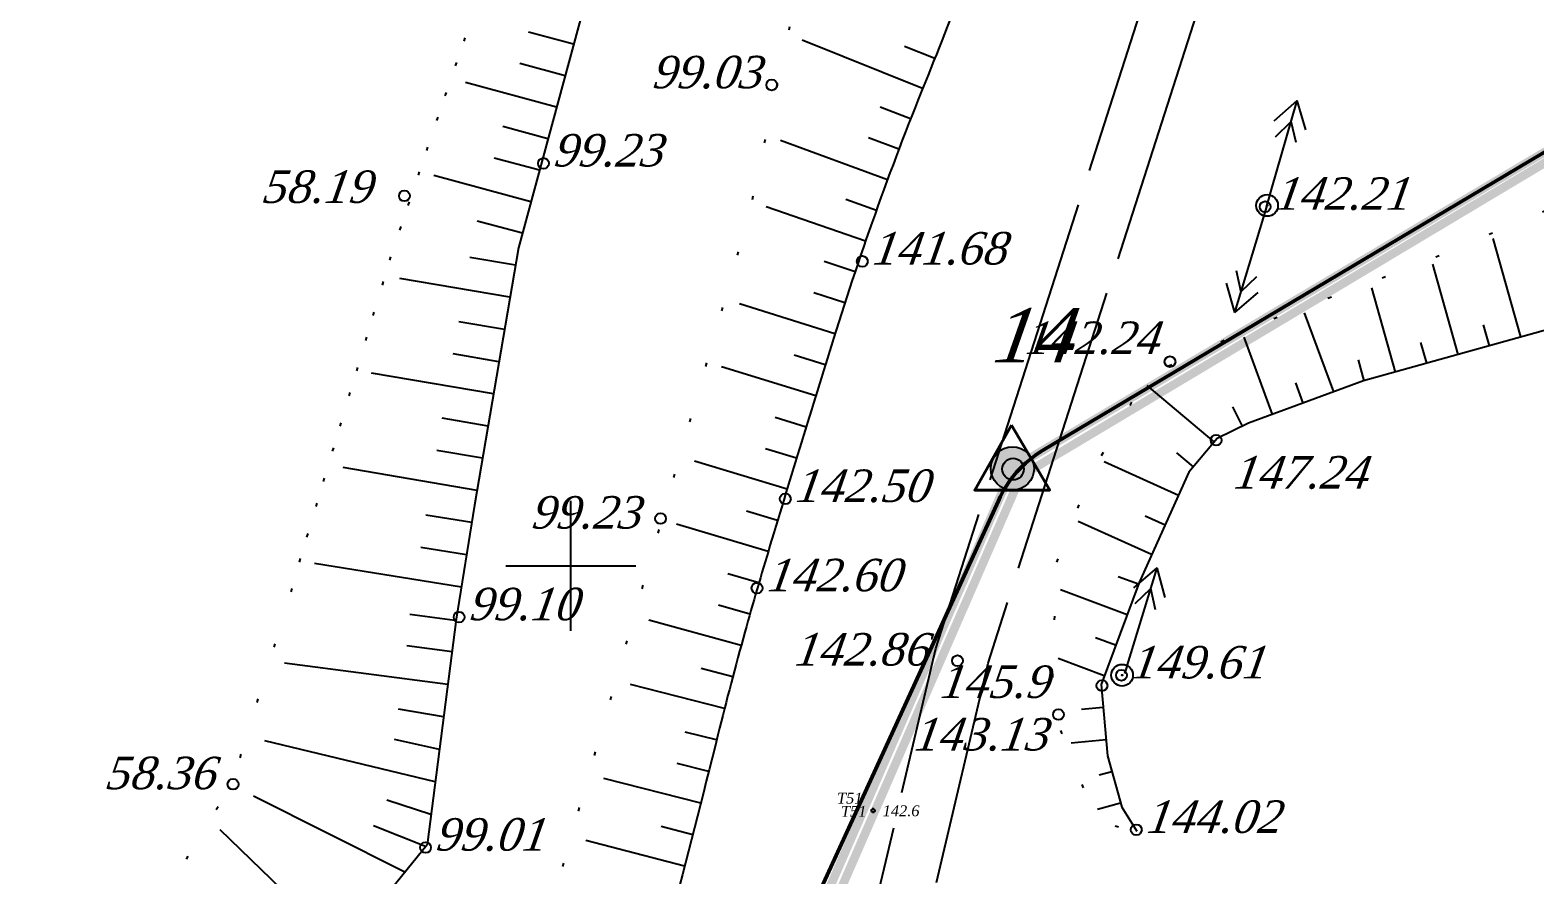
# Model space of a CAD drawing. Header units: millimetres. Extents: x 1400 to 4853, y -623 to 1865.
# Drawn here: x 3005.39 to 3047.05, y 1544.75 to 1568.13 of the extents above; entities that cross this region are included whole.
import ezdxf
from ezdxf.enums import TextEntityAlignment as Align
from ezdxf.lldxf.tags import DXFTag

# ---------------------------------------------------------------- set-up
doc = ezdxf.new("R2010")
doc.units = ezdxf.units.MM
doc.set_wipeout_variables(frame=1)
for name, pattern in [('ADOT1', [1.6, 0.1, -1.5]), ('AHIDDEN5', [9, 8, -1]), ('KONTUR', [1.5, 0, -1.5])]:
    doc.linetypes.add(name, pattern=pattern)
for name, color, linetype in [('01_Горизонт_58', 7, 'Continuous'), ('01_Горизонт_72', 7, 'Continuous'), ('01_Горизонт_86', 7, 'Continuous'), ('02_Горизонт_100', 7, 'Continuous'), ('02_Горизонт_112', 7, 'Continuous'), ('0_Лицензия', 6, 'Continuous'), ('NOMERA', 7, 'Continuous'), ('авт_дор', 7, 'Continuous'), ('ВЫСОТЫ', 7, 'Continuous'), ('кресты', 7, 'Continuous'), ('НАДЗЕМКА', 7, 'Continuous'), ('НОМЕРА', 7, 'Continuous'), ('ПИКЕТЫ', 7, 'Continuous'), ('РАСТИТ', 7, 'Continuous'), ('РЕЛЬЕФ', 7, 'Continuous'), ('ТОЧКИ', 7, 'Continuous')]:
    doc.layers.add(name, color=color, linetype=linetype)
doc.styles.add('russ', font='timesi.ttf')
doc.styles.add('universw', font='timesi.ttf', dxfattribs={"oblique": 10})
tags = doc.linetypes.add('New Line1', pattern=[1.5, 1, -0.5]).pattern_tags.tags
tags[6:7] = [DXFTag(74, 4), DXFTag(75, 0), DXFTag(340, '0'), DXFTag(46, 1.0), DXFTag(50, 0.0), DXFTag(44, 0.0), DXFTag(45, 0.0)]
tags[4:5] = [DXFTag(74, 4), DXFTag(75, 0), DXFTag(340, '0'), DXFTag(46, 1.0), DXFTag(50, 0.0), DXFTag(44, 0.0), DXFTag(45, 0.0)]

# ---------------------------------------------------------------- blocks, each defined once
blk = doc.blocks.new('A$C29341465')
at = {"color": 0, "linetype": 'ByBlock', "lineweight": -2}
for p, q in [((0.5, 1.25), (0, 1.25)), ((1.24, 2), (1.24, 2.5)), ((1.24, 0.5), (1.24, 0)), ((2, 1.25), (2.5, 1.25))]:
    blk.add_line(p, q, dxfattribs=at)
blk.add_circle((1.24, 1.25), 0.75, dxfattribs=at)
blk = doc.blocks.new('point_s')
at = {"color": 0, "xscale": 0.2, "yscale": 0.2, "zscale": 0.2}
blk.add_blockref('A$C29341465', (-0.25, -0.25), dxfattribs=at)
at = {"layer": 'NOMERA', "color": 1, "style": 'russ'}
blk.add_attdef('NN', text='', height=1, dxfattribs=at).set_placement((-2.16, 0.35), align=Align.BOTTOM_CENTER)
at = {"layer": 'ВЫСОТЫ', "color": 1, "style": 'russ'}
blk.add_attdef('H_VER', (0.88, -0.52), '', height=1, dxfattribs=at)
at = {"layer": 'ВЫСОТЫ', "color": 0, "style": 'russ'}
blk.add_attdef('H_ZEM', (1.19, -1.98), '', height=1, dxfattribs=at)
at = {"layer": 'НОМЕРА', "color": 1, "linetype": 'Continuous', "style": 'russ'}
blk.add_attdef('NAZV', text='', height=1, dxfattribs=at).set_placement((-0.62, -0.07), align=Align.MIDDLE_RIGHT)
at = {"layer": 'ТОЧКИ', "style": 'russ'}
for tag, p in [('T_ST--T_OR', (-0.02, -4.67)), ('H_ST-I-Z', (-0.02, -7.21)), ('S-G_UG-V_UG-V', (0.02, -9.54))]:
    blk.add_attdef(tag, text='', height=1, dxfattribs=at).set_placement(p, align=Align.CENTER)
blk = doc.blocks.new('108')
at = {"color": 0, "linetype": 'Continuous', "lineweight": 0}
blk.add_wipeout([(0.506, -0.115), (0.515, -0.061), (0.519, -0.007), (0.517, 0.047), (0.509, 0.101), (0.496, 0.154), (0.477, 0.205), (0.453, 0.253), (0.424, 0.299), (0.39, 0.342), (0.352, 0.381), (0.31, 0.416), (0.265, 0.446), (0.217, 0.471), (0.166, 0.491), (0.114, 0.506), (0.06, 0.515), (0.006, 0.519), (-0.048, 0.517), (-0.102, 0.509), (-0.155, 0.496), (-0.206, 0.477), (-0.255, 0.453), (-0.301, 0.424), (-0.343, 0.39), (-0.382, 0.352), (-0.417, 0.31), (-0.447, 0.265), (-0.472, 0.217), (-0.493, 0.166), (-0.507, 0.114), (-0.517, 0.06), (-0.52, 0.006), (-0.518, -0.048), (-0.51, -0.102), (-0.497, -0.155), (-0.478, -0.206), (-0.454, -0.255), (-0.425, -0.301), (-0.391, -0.343), (-0.353, -0.382), (-0.311, -0.417), (-0.266, -0.447), (-0.218, -0.472), (-0.167, -0.493), (-0.115, -0.507), (-0.061, -0.517), (-0.007, -0.52), (0.047, -0.518), (0.101, -0.51), (0.154, -0.497), (0.205, -0.478), (0.253, -0.454), (0.299, -0.425), (0.342, -0.391), (0.381, -0.353), (0.416, -0.311), (0.446, -0.266), (0.471, -0.218), (0.492, -0.167)], dxfattribs=at)
at = {"linetype": 'Continuous'}
h = blk.add_hatch(color=0, dxfattribs=at)
edge = h.paths.add_edge_path()
edge.add_arc((0, 0), 0.0196, 0, 360)
at = {"color": 0, "linetype": 'Continuous'}
for radius in [0.5, 0.0196]:
    blk.add_circle((0, 0), radius, dxfattribs=at)
blk = doc.blocks.new('115_3')
at = {"color": 0, "linetype": 'Continuous'}
for p, q in [((3.907, 0.759), (5.1, 0)), ((0, 0), (5.1, 0)), ((3.223, 0.492), (4.098, 0)), ((3.223, -0.492), (4.098, 0)), ((3.907, -0.759), (5.1, 0))]:
    blk.add_line(p, q, dxfattribs=at)
blk = doc.blocks.new('372')
blk.add_circle((0, 0), 1)
blk = doc.blocks.new('368')
at = {"color": 0, "linetype": 'Continuous'}
blk.add_blockref('372', (0, 0), dxfattribs=at)
blk = doc.blocks.new('Licenzia')
at = {"linetype": 'New Line1', "lineweight": 25}
h = blk.add_hatch(color=6, dxfattribs=at)
h.dxf.hatch_style = 1
h.set_gradient(color1=(255, 0, 255), color2=(255, 0, 255), centered=1, tint=1, name='INVCYLINDER')
edge = h.paths.add_edge_path()
edge.add_arc((0, 0), 2, 0, 360)
at = {"color": 6, "linetype": 'Continuous', "lineweight": 40, "flags": 128}
blk.add_lwpolyline([(-0.08, 4.01), (-3.48, -1.99), (3.45, -1.99)], close=True, dxfattribs=at)
at = {"color": 10, "linetype": 'Continuous', "lineweight": 25}
blk.add_circle((0, 0), 2, dxfattribs=at)

msp = doc.modelspace()

# ---------------------------------------------------------------- linework, layer by layer
at = {"color": 7, "linetype": 'Continuous', "lineweight": 50, "flags": 128}
msp.add_lwpolyline([(3111.4729, 1602.8963), (3033.4199, 1556.4964, 0.1581167), (3032.1982, 1555.1057), (3017.5148, 1523.0295), (3024.1913, 1520.3385), (3022.8806, 1516.821), (3008.7078, 1473.7954)], format="xyb", dxfattribs=at)
at = {"layer": '01_Горизонт_58', "color": 0, "linetype": 'Continuous'}
for p, q in [((3020.4363, 1567.7407), (3019.1843, 1568.08)), ((3020.2, 1566.8688), (3018.948, 1567.2081)), ((3019.9636, 1565.9969), (3017.4423, 1566.6802)), ((3019.7273, 1565.1249), (3018.4754, 1565.4643)), ((3019.491, 1564.253), (3018.239, 1564.5923)), ((3019.2547, 1563.3811), (3016.5706, 1564.1086)), ((3019.0183, 1562.5091), (3017.7664, 1562.8485)), ((3018.8274, 1561.6272), (3017.5618, 1561.8431)), ((3018.6755, 1560.7367), (3015.6245, 1561.2572)), ((3018.5236, 1559.8461), (3017.2579, 1560.0621)), ((3018.3716, 1558.9556), (3017.106, 1559.1715)), ((3018.2197, 1558.0651), (3014.8416, 1558.6414)), ((3018.0678, 1557.1746), (3016.8021, 1557.3905)), ((3017.9158, 1556.2841), (3016.6502, 1556.5)), ((3017.7639, 1555.3935), (3014.0588, 1556.0256)), ((3017.6172, 1554.5022), (3016.3493, 1554.7044)), ((3017.4748, 1553.61), (3016.2046, 1553.8127)), ((3017.3325, 1552.7179), (3013.2654, 1553.3668)), ((3017.1513, 1551.7917), (3015.9028, 1551.9534)), ((3017.0735, 1550.9248), (3015.8171, 1551.0876)), ((3016.9568, 1550.0238), (3012.4353, 1550.6096)), ((3016.84, 1549.1229), (3015.5907, 1549.3397)), ((3016.6066, 1547.3209), (3011.8864, 1548.4627)), ((3016.7233, 1548.2219), (3015.4817, 1548.4982)), ((3015.768, 1544.8271), (3011.5746, 1546.9314)), ((3016.4899, 1546.4199), (3015.2639, 1546.8174)), ((3014.0534, 1542.7084), (3010.6542, 1545.9952)), ((3016.3396, 1545.5333), (3014.9026, 1546.1095))]:
    msp.add_line(p, q, dxfattribs=at)
at = {"layer": '01_Горизонт_58', "linetype": 'ADOT1', "flags": 128}
msp.add_lwpolyline([(3035.1328, 1631.7216), (3033.6426, 1626.9926), (3031.2276, 1616.9479), (3030.1925, 1610.7831), (3029.7145, 1605.7112), (3029.3695, 1602.3055), (3028.2913, 1598.2962), (3025.4084, 1591.2832), (3021.6822, 1580.2469), (3016.9103, 1566.4231), (3015.3823, 1561.9019), (3012.9071, 1553.6315), (3012.6358, 1552.6783)], dxfattribs=at)
at = {"layer": '01_Горизонт_58', "color": 0, "linetype": 'Continuous', "flags": 128}
for points in [[(3036.5498, 1631.3538), (3035.3375, 1626.6178), (3033.805, 1621.3653), (3032.4428, 1615.4365), (3031.4795, 1608.8709), (3031.1292, 1603.1807), (3030.954, 1600.2043), (3029.6334, 1596.0202), (3027.5316, 1591.2929), (3026.218, 1586.4343), (3023.5913, 1579.5379), (3022.2339, 1574.3729), (3018.9092, 1562.1063), (3017.6937, 1554.9821), (3017.1902, 1551.8258)], [(3017.1902, 1551.8258), (3016.3818, 1545.5855), (3013.1482, 1541.5899), (3006.0073, 1536.6515), (3000.5281, 1533.5089), (2990.1736, 1528.7789), (2985.7466, 1527.469), (2983.1967, 1527.2566), (2980.2572, 1527.8938), (2977.158, 1529.4177), (2974.4664, 1530.232), (2973.0498, 1530.3028), (2970.4998, 1530.055), (2968.3749, 1529.0991), (2966.5687, 1528.0016), (2964.9322, 1526.6803)]]:
    msp.add_lwpolyline(points, dxfattribs=at)
at = {"layer": '01_Горизонт_58', "color": 0, "linetype": 'ADOT1', "flags": 128}
msp.add_lwpolyline([(3012.6358, 1552.6783), (3010.9686, 1547.2342), (3009.1327, 1544.2476), (3006.4374, 1541.0255), (3004.7146, 1539.6367), (2997.2895, 1534.3472), (2989.8983, 1531.7641), (2984.2077, 1530.6381), (2980.141, 1531.5143), (2974.2862, 1532.2152), (2972.484, 1532.601), (2968.9453, 1531.8273), (2965.379, 1529.8651)], dxfattribs=at)
at = {"layer": '01_Горизонт_58', "color": 7, "linetype": 'Continuous'}
for centre in [(3019.6034, 1564.4445), (3015.7543, 1563.5457), (3017.2679, 1551.8845), (3011.0113, 1547.2587), (3016.3394, 1545.5067)]:
    msp.add_circle(centre, 0.15, dxfattribs=at)
at = {"layer": '01_Горизонт_72', "color": 0, "linetype": 'Continuous'}
for p, q in [((3020.4363, 1567.7407), (3019.1843, 1568.08)), ((3020.2, 1566.8688), (3018.948, 1567.2081)), ((3019.9636, 1565.9969), (3017.4423, 1566.6802)), ((3019.7273, 1565.1249), (3018.4754, 1565.4643)), ((3019.491, 1564.253), (3018.239, 1564.5923)), ((3019.2547, 1563.3811), (3016.5706, 1564.1086)), ((3019.0183, 1562.5091), (3017.7664, 1562.8485)), ((3018.8274, 1561.6272), (3017.5618, 1561.8431)), ((3018.6755, 1560.7367), (3015.6245, 1561.2572)), ((3018.5236, 1559.8461), (3017.2579, 1560.0621)), ((3018.3716, 1558.9556), (3017.106, 1559.1715)), ((3018.2197, 1558.0651), (3014.8416, 1558.6414)), ((3018.0678, 1557.1746), (3016.8021, 1557.3905)), ((3017.9158, 1556.2841), (3016.6502, 1556.5)), ((3017.7639, 1555.3935), (3014.0588, 1556.0256)), ((3017.6172, 1554.5022), (3016.3493, 1554.7044)), ((3017.4748, 1553.61), (3016.2046, 1553.8127)), ((3017.3325, 1552.7179), (3013.2654, 1553.3668)), ((3017.1513, 1551.7917), (3015.9028, 1551.9534)), ((3017.0735, 1550.9248), (3015.8171, 1551.0876)), ((3016.9568, 1550.0238), (3012.4353, 1550.6096)), ((3016.84, 1549.1229), (3015.5907, 1549.3397)), ((3016.6066, 1547.3209), (3011.8864, 1548.4627)), ((3016.7233, 1548.2219), (3015.4817, 1548.4982)), ((3015.768, 1544.8271), (3011.5746, 1546.9314)), ((3016.4899, 1546.4199), (3015.2639, 1546.8174)), ((3014.0534, 1542.7084), (3010.6542, 1545.9952)), ((3016.3396, 1545.5333), (3014.9026, 1546.1095))]:
    msp.add_line(p, q, dxfattribs=at)
at = {"layer": '01_Горизонт_72', "color": 0, "linetype": 'ADOT1', "flags": 128}
msp.add_lwpolyline([(3012.6358, 1552.6783), (3010.9686, 1547.2342), (3009.1327, 1544.2476), (3006.4374, 1541.0255), (3004.7146, 1539.6367), (2997.2895, 1534.3472), (2989.8983, 1531.7641), (2984.2077, 1530.6381), (2980.141, 1531.5143), (2974.2862, 1532.2152), (2972.484, 1532.601), (2968.9453, 1531.8273), (2965.379, 1529.8651)], dxfattribs=at)
at = {"layer": '01_Горизонт_72', "color": 0, "linetype": 'Continuous', "flags": 128}
msp.add_lwpolyline([(3017.1902, 1551.8258), (3016.3818, 1545.5855), (3013.1482, 1541.5899), (3006.0073, 1536.6515), (3000.5281, 1533.5089), (2990.1736, 1528.7789), (2985.7466, 1527.469), (2983.1967, 1527.2566), (2980.2572, 1527.8938), (2977.158, 1529.4177), (2974.4664, 1530.232), (2973.0498, 1530.3028), (2970.4998, 1530.055), (2968.3749, 1529.0991), (2966.5687, 1528.0016)], dxfattribs=at)
at = {"layer": '01_Горизонт_72', "color": 7, "linetype": 'Continuous'}
for centre in [(3019.6034, 1564.4445), (3015.7543, 1563.5457), (3017.2679, 1551.8845), (3011.0113, 1547.2587), (3016.3394, 1545.5067)]:
    msp.add_circle(centre, 0.15, dxfattribs=at)
at = {"layer": '01_Горизонт_86', "color": 0, "linetype": 'Continuous'}
for p, q in [((3020.4363, 1567.7407), (3019.1843, 1568.08)), ((3020.2, 1566.8688), (3018.948, 1567.2081)), ((3019.9636, 1565.9969), (3017.4423, 1566.6802)), ((3019.7273, 1565.1249), (3018.4754, 1565.4643)), ((3019.491, 1564.253), (3018.239, 1564.5923)), ((3019.2547, 1563.3811), (3016.5706, 1564.1086)), ((3019.0183, 1562.5091), (3017.7664, 1562.8485)), ((3018.8274, 1561.6272), (3017.5618, 1561.8431)), ((3018.6755, 1560.7367), (3015.6245, 1561.2572)), ((3018.5236, 1559.8461), (3017.2579, 1560.0621)), ((3018.3716, 1558.9556), (3017.106, 1559.1715)), ((3018.2197, 1558.0651), (3014.8416, 1558.6414)), ((3018.0678, 1557.1746), (3016.8021, 1557.3905)), ((3017.9158, 1556.2841), (3016.6502, 1556.5)), ((3017.7639, 1555.3935), (3014.0588, 1556.0256)), ((3017.6172, 1554.5022), (3016.3493, 1554.7044)), ((3017.4748, 1553.61), (3016.2046, 1553.8127)), ((3017.3325, 1552.7179), (3013.2654, 1553.3668)), ((3017.1513, 1551.7917), (3015.9028, 1551.9534)), ((3017.0735, 1550.9248), (3015.8171, 1551.0876)), ((3016.9568, 1550.0238), (3012.4353, 1550.6096)), ((3016.84, 1549.1229), (3015.5907, 1549.3397)), ((3016.6066, 1547.3209), (3011.8864, 1548.4627)), ((3016.7233, 1548.2219), (3015.4817, 1548.4982)), ((3015.768, 1544.8271), (3011.5746, 1546.9314)), ((3016.4899, 1546.4199), (3015.2639, 1546.8174)), ((3014.0534, 1542.7084), (3010.6542, 1545.9952)), ((3016.3396, 1545.5333), (3014.9026, 1546.1095))]:
    msp.add_line(p, q, dxfattribs=at)
at = {"layer": '01_Горизонт_86', "color": 0, "linetype": 'ADOT1', "flags": 128}
msp.add_lwpolyline([(3012.6358, 1552.6783), (3010.9686, 1547.2342), (3009.1327, 1544.2476), (3006.4374, 1541.0255), (3004.7146, 1539.6367), (2997.2895, 1534.3472), (2989.8983, 1531.7641), (2984.2077, 1530.6381), (2980.141, 1531.5143), (2974.2862, 1532.2152), (2972.484, 1532.601), (2968.9453, 1531.8273), (2965.379, 1529.8651)], dxfattribs=at)
at = {"layer": '01_Горизонт_86', "color": 0, "linetype": 'Continuous', "flags": 128}
msp.add_lwpolyline([(3017.1902, 1551.8258), (3016.3818, 1545.5855), (3013.1482, 1541.5899), (3006.0073, 1536.6515), (3000.5281, 1533.5089), (2990.1736, 1528.7789), (2985.7466, 1527.469), (2983.1967, 1527.2566), (2980.2572, 1527.8938), (2977.158, 1529.4177), (2974.4664, 1530.232), (2973.0498, 1530.3028), (2970.4998, 1530.055), (2968.3749, 1529.0991), (2966.5687, 1528.0016)], dxfattribs=at)
at = {"layer": '01_Горизонт_86', "color": 7, "linetype": 'Continuous'}
for centre in [(3019.6034, 1564.4445), (3015.7543, 1563.5457), (3017.2679, 1551.8845), (3011.0113, 1547.2587), (3016.3394, 1545.5067)]:
    msp.add_circle(centre, 0.15, dxfattribs=at)
at = {"layer": '02_Горизонт_100', "color": 0, "linetype": 'Continuous'}
for p, q in [((3030.097, 1566.5134), (3026.7636, 1567.8549)), ((3030.4345, 1567.3488), (3029.5986, 1567.6822)), ((3029.7648, 1565.6759), (3028.9266, 1566.0036)), ((3029.1251, 1563.9912), (3026.1667, 1565.0812)), ((3029.4408, 1564.8351), (3028.5994, 1565.1546)), ((3028.8178, 1563.1442), (3027.9703, 1563.447)), ((3028.5189, 1562.2943), (3025.7714, 1563.2454)), ((3028.2283, 1561.4414), (3027.375, 1561.7274)), ((3027.9462, 1560.5857), (3027.0901, 1560.8633)), ((3027.6725, 1559.7273), (3025.0282, 1560.5559)), ((3027.1382, 1558.0063), (3024.5295, 1558.8123)), ((3027.4047, 1558.867), (3026.5452, 1559.1338)), ((3026.8728, 1557.1453), (3026.0125, 1557.4098)), ((3026.6085, 1556.2839), (3025.7479, 1556.5472)), ((3026.3454, 1555.4221), (3023.7831, 1556.2025)), ((3026.0835, 1554.56), (3025.2222, 1554.8211)), ((3025.8229, 1553.6975), (3023.2847, 1554.4597)), ((3025.5671, 1552.8336), (3024.7031, 1553.0857)), ((3025.3181, 1551.9677), (3024.4522, 1552.213)), ((3025.0759, 1551.0998), (3022.524, 1551.8001)), ((3024.8414, 1550.2299), (3023.9714, 1550.4602)), ((3024.6147, 1549.3578), (3022.0151, 1550.0212)), ((3024.3957, 1548.4839), (3023.5221, 1548.7003)), ((3024.1778, 1547.6096), (3023.3048, 1547.8284)), ((3023.9576, 1546.7359), (3021.2703, 1547.4173)), ((3023.7349, 1545.8628), (3022.8631, 1546.0864)), ((3023.5099, 1544.9904), (3020.7789, 1545.6988))]:
    msp.add_line(p, q, dxfattribs=at)
at = {"layer": '02_Горизонт_100', "color": 3, "linetype": 'Continuous'}
for p, q in [((3020.3623, 1551.5067), (3020.3623, 1555.1067)), ((3018.5623, 1553.3067), (3022.1623, 1553.3067))]:
    msp.add_line(p, q, dxfattribs=at)
at = {"layer": '02_Горизонт_100', "color": 7, "linetype": 'Continuous'}
for centre in [(3025.923, 1566.6152), (3028.4299, 1561.7313), (3026.2963, 1555.158), (3022.8438, 1554.6129), (3025.5158, 1552.6866)]:
    msp.add_circle(centre, 0.15, dxfattribs=at)
at = {"layer": '02_Горизонт_112', "color": 0, "linetype": 'Continuous'}
for p, q in [((3030.097, 1566.5134), (3026.7636, 1567.8549)), ((3030.4345, 1567.3488), (3029.5986, 1567.6822)), ((3029.7648, 1565.6759), (3028.9266, 1566.0036)), ((3029.1251, 1563.9912), (3026.1667, 1565.0812)), ((3029.4408, 1564.8351), (3028.5994, 1565.1546)), ((3028.8178, 1563.1442), (3027.9703, 1563.447)), ((3028.5189, 1562.2943), (3025.7714, 1563.2454)), ((3028.2283, 1561.4414), (3027.375, 1561.7274)), ((3027.9462, 1560.5857), (3027.0901, 1560.8633)), ((3027.6725, 1559.7273), (3025.0282, 1560.5559)), ((3027.1382, 1558.0063), (3024.5295, 1558.8123)), ((3027.4047, 1558.867), (3026.5452, 1559.1338)), ((3026.8728, 1557.1453), (3026.0125, 1557.4098)), ((3026.6085, 1556.2839), (3025.7479, 1556.5472)), ((3026.3454, 1555.4221), (3023.7831, 1556.2025)), ((3026.0835, 1554.56), (3025.2222, 1554.8211)), ((3025.8229, 1553.6975), (3023.2847, 1554.4597)), ((3025.5671, 1552.8336), (3024.7031, 1553.0857)), ((3025.3181, 1551.9677), (3024.4522, 1552.213)), ((3025.0759, 1551.0998), (3022.524, 1551.8001)), ((3024.8414, 1550.2299), (3023.9714, 1550.4602)), ((3024.6147, 1549.3578), (3022.0151, 1550.0212)), ((3024.3957, 1548.4839), (3023.5221, 1548.7003)), ((3024.1778, 1547.6096), (3023.3048, 1547.8284)), ((3023.9576, 1546.7359), (3021.2703, 1547.4173)), ((3023.7349, 1545.8628), (3022.8631, 1546.0864)), ((3023.5099, 1544.9904), (3020.7789, 1545.6988))]:
    msp.add_line(p, q, dxfattribs=at)
at = {"layer": '02_Горизонт_112', "color": 7, "linetype": 'Continuous'}
for centre in [(3025.923, 1566.6152), (3028.4299, 1561.7313), (3026.2963, 1555.158), (3022.8438, 1554.6129), (3025.5158, 1552.6866)]:
    msp.add_circle(centre, 0.15, dxfattribs=at)
at = {"layer": 'авт_дор', "linetype": 'Continuous'}
for p, q in [((3043.1894, 1558.6688), (3042.5363, 1561.002)), ((3045.7895, 1559.3966), (3045.6278, 1559.9744)), ((3038.1718, 1556.7365), (3036.3116, 1558.2983)), ((3038.9505, 1557.1685), (3038.6899, 1557.709)), ((3037.5931, 1556.0472), (3037.1336, 1556.433)), ((3036.0711, 1552.7924), (3035.5089, 1553.002)), ((3035.0967, 1549.3813), (3034.4992, 1549.3269)), ((3035.1783, 1548.485), (3034.2102, 1548.3969)), ((3035.3395, 1547.6032), (3034.9893, 1547.5067)), ((3035.5784, 1546.7355), (3034.941, 1546.5599))]:
    msp.add_line(p, q, dxfattribs=at)
at = {"layer": 'авт_дор', "color": 7, "linetype": 'AHIDDEN5', "flags": 128}
for points in [[(2892.2517, 1457.9665), (2895.6968, 1457.4939), (2898.5727, 1457.4152), (2900.7121, 1457.8942), (2914.0019, 1464.489), (2923.4509, 1469.2085), (2931.9573, 1471.3369), (2939.83, 1474.6169), (2956.392, 1482.2753), (2974.8211, 1489.321), (2983.532, 1493.0127), (2984.3694, 1494.0693), (2984.5048, 1494.8135), (2981.7604, 1502.3526), (2982.0293, 1504.192), (2983.1432, 1506.7562), (2986.1388, 1507.8676), (3002.4642, 1513.3136), (3012.1068, 1518.5218), (3019.9342, 1523.4513), (3022.2031, 1525.4254), (3022.9708, 1528.0028), (3027.1853, 1537.0682), (3030.4656, 1551.0156), (3037.5315, 1573.0076), (3039.3433, 1579.768), (3045.1006, 1595.8472), (3053.6617, 1620.1195), (3055.0614, 1624.3746)], [(2892.0478, 1456.4805), (2895.5739, 1455.9967), (2898.7183, 1455.9107), (2901.2166, 1456.47), (2914.6704, 1463.1462), (2923.9742, 1467.7932), (2932.4304, 1469.909), (2940.4334, 1473.2433), (2956.9753, 1480.8924), (2975.3818, 1487.9295), (2984.4698, 1491.781), (2985.778, 1493.4316), (2986.0533, 1494.9447), (2983.2994, 1502.5101), (2983.4846, 1503.7775), (2984.2643, 1505.5722), (2986.6371, 1506.4526), (3003.0624, 1511.9319), (3012.8637, 1517.2259), (3020.8315, 1522.2437), (3023.5163, 1524.5797), (3024.3772, 1527.4697), (3028.6102, 1536.5752), (3031.912, 1550.6139), (3038.9709, 1572.5838), (3040.7763, 1579.3203), (3046.514, 1595.3449), (3055.079, 1619.628), (3056.5068, 1623.6618)]]:
    msp.add_lwpolyline(points, dxfattribs=at)
at = {"layer": 'кресты', "color": 3, "linetype": 'Continuous'}
for p, q in [((3020.3623, 1551.5067), (3020.3623, 1555.1067)), ((3018.5623, 1553.3067), (3022.1623, 1553.3067))]:
    msp.add_line(p, q, dxfattribs=at)
at = {"layer": 'ПИКЕТЫ', "color": 7, "linetype": 'Continuous'}
for centre in [(3036.9463, 1558.9557), (3038.2243, 1556.7807), (3031.0633, 1550.6787), (3033.8593, 1549.1877), (3036.0133, 1545.9987)]:
    msp.add_circle(centre, 0.15, dxfattribs=at)
at = {"layer": 'РЕЛЬЕФ', "linetype": 'Continuous'}
for p, q in [((3046.6562, 1559.6392), (3045.8943, 1562.361)), ((3044.9228, 1559.154), (3044.2232, 1561.6534)), ((3041.4776, 1558.117), (3040.6739, 1560.3038)), ((3039.7881, 1557.4961), (3039.0025, 1559.6335)), ((3044.0561, 1558.9114), (3043.8944, 1559.4892)), ((3042.3228, 1558.4262), (3042.161, 1559.004)), ((3040.6328, 1557.8066), (3040.4258, 1558.3697)), ((3037.1788, 1555.2546), (3035.1212, 1556.1835)), ((3036.8084, 1554.4344), (3036.2616, 1554.6812)), ((3036.4381, 1553.6141), (3034.4023, 1554.5331)), ((3035.7567, 1551.9491), (3033.9141, 1552.636)), ((3035.4424, 1551.1058), (3034.8802, 1551.3154)), ((3035.1281, 1550.2625), (3033.8507, 1550.7386))]:
    msp.add_line(p, q, dxfattribs=at)
at = {"layer": 'РЕЛЬЕФ', "linetype": 'KONTUR', "flags": 128}
msp.add_lwpolyline([(3047.346, 1563.1374), (3043.7852, 1561.6295), (3039.4504, 1560.0056), (3036.2766, 1558.5364), (3034.7284, 1555.7913), (3033.7967, 1553.3826), (3033.6806, 1549.9029), (3033.7967, 1549.0523), (3034.8804, 1546.3072), (3036.2737, 1545.8046)], dxfattribs=at)
at = {"layer": 'РЕЛЬЕФ', "flags": 128}
msp.add_lwpolyline([(3047.7709, 1559.9512), (3042.3055, 1558.4213), (3039.1224, 1557.2514), (3038.2516, 1556.8315), (3037.4708, 1555.9015), (3036.0895, 1552.8418), (3035.0384, 1550.022), (3035.2186, 1548.0422), (3035.6096, 1546.6222), (3036.03, 1545.9622)], dxfattribs=at)

# ---------------------------------------------------------------- block references
at = {"color": 7, "linetype": 'Continuous', "xscale": 0.3, "yscale": 0.3, "zscale": 0.3}
msp.add_blockref('point_s', (3028.7293, 1546.5297), dxfattribs=at).add_auto_attribs({'NN': 'T51', 'H_VER': '142.6', 'NAZV': 'T51'})
at = {"layer": '0_Лицензия', "color": 6, "linetype": 'New Line1', "lineweight": 25, "xscale": 0.3, "yscale": 0.3, "zscale": 0.3}
msp.add_blockref('Licenzia', (3032.5835, 1555.9992), dxfattribs=at)
at = {"layer": 'РАСТИТ', "color": 7, "linetype": 'Continuous', "xscale": 0.3, "yscale": 0.3, "zscale": 0.3}
msp.add_blockref('368', (3032.6007, 1555.9823), dxfattribs=at)

# ---------------------------------------------------------------- texts
at = {"layer": '01_Горизонт_58', "color": 7, "linetype": 'Continuous', "style": 'universw', "oblique": 10}
for s, p in [('99.23', (3019.8719, 1564.3578)), ('58.19', (3011.8139, 1563.3498)), ('58.36', (3007.4793, 1547.1211)), ('99.01', (3016.6079, 1545.42))]:
    msp.add_text(s, height=0.9, dxfattribs=at).set_placement(p)
at = {"layer": '01_Горизонт_72', "color": 7, "linetype": 'Continuous', "style": 'universw', "oblique": 10}
for s, p in [('99.23', (3019.8719, 1564.3578)), ('58.19', (3011.8139, 1563.3498)), ('58.36', (3007.4793, 1547.1211)), ('99.01', (3016.6079, 1545.42))]:
    msp.add_text(s, height=0.9, dxfattribs=at).set_placement(p)
at = {"layer": '01_Горизонт_86', "color": 7, "linetype": 'Continuous', "style": 'universw', "oblique": 10}
for s, p in [('99.23', (3019.8719, 1564.3578)), ('58.19', (3011.8139, 1563.3498)), ('58.36', (3007.4793, 1547.1211)), ('99.01', (3016.6079, 1545.42))]:
    msp.add_text(s, height=0.9, dxfattribs=at).set_placement(p)
at = {"layer": '02_Горизонт_100', "color": 7, "linetype": 'Continuous', "style": 'universw', "oblique": 10}
for s, p in [('99.03', (3022.6056, 1566.5221)), ('141.68', (3028.6984, 1561.6446)), ('142.50', (3026.5648, 1555.0713)), ('99.23', (3019.2572, 1554.3348)), ('142.60', (3025.7844, 1552.5999)), ('99.10', (3017.5364, 1551.7978))]:
    msp.add_text(s, height=0.9, dxfattribs=at).set_placement(p)
at = {"layer": '02_Горизонт_112', "color": 7, "linetype": 'Continuous', "style": 'universw', "oblique": 10}
for s, p in [('99.03', (3022.6056, 1566.5221)), ('141.68', (3028.6984, 1561.6446)), ('142.50', (3026.5648, 1555.0713)), ('99.23', (3019.2572, 1554.3348)), ('142.60', (3025.7844, 1552.5999)), ('99.10', (3017.5364, 1551.7978))]:
    msp.add_text(s, height=0.9, dxfattribs=at).set_placement(p)
at = {"layer": '0_Лицензия', "color": 6, "linetype": 'New Line1', "lineweight": 25, "insert": (3032.0109, 1560.4372), "char_height": 1.5, "attachment_point": 1, "style": 'universw'}
msp.add_mtext_dynamic_manual_height_columns('14', width=7.234357, gutter_width=15, heights=[6.4231], dxfattribs=at)
at = {"layer": 'ПИКЕТЫ', "color": 7, "linetype": 'Continuous', "style": 'universw', "oblique": 10}
for s, p in [('142.24', (3032.9255, 1559.1675)), ('147.24', (3038.6936, 1555.4433)), ('142.86', (3026.5407, 1550.5438)), ('145.9', (3030.5685, 1549.647)), ('143.13', (3029.8507, 1548.1922)), ('144.02', (3036.2818, 1545.912))]:
    msp.add_text(s, height=0.9, dxfattribs=at).set_placement(p)

# ---------------------------------------------------------------- next in the draw order: block references
at = {"layer": 'НАДЗЕМКА', "color": 7, "xscale": 0.6, "yscale": 0.6, "zscale": 0.6}
for p in [(3039.6354, 1563.2789), (3035.6198, 1550.2767)]:
    msp.add_blockref('108', p, dxfattribs=at)

# ---------------------------------------------------------------- next in the draw order: linework, layer by layer
at = {"color": 6, "linetype": 'Continuous', "lineweight": 60, "flags": 128}
msp.add_lwpolyline([(3144.4144, 1622.5005, 0.24, 0.24, 0), (3032.8199, 1555.7907, 0.24, 0.24, 0), (3018.8744, 1523.7908, 0.24, 0.24, 0), (2987.3207, 1481.6199, 0.24, 0.24, 0), (2991.6614, 1385.4672, 0.24, 0.24, 0), (2843.9613, 1431.7361, 0.24, 0.24, 0), (2695.2589, 1447.0788, 0.24, 0.24, 0), (2711.2688, 1628.8933, 0.24, 0.24, 0), (2712.5497, 1675.7396, 0, 0, 0), (2806.1021, 1678.0284, 0.24, 0.24, 0), (2909.7376, 1712.7799, 0.24, 0.24, 0), (2967.6908, 1719.2535, 0.24, 0.24, 0), (3085.4663, 1716.8193, 0.24, 0.24, 0), (3121.1623, 1734.8067, 0.24, 0.24, 0), (3144.4153, 1734.688, 0.24, 0.24, 0)], format="xyseb", dxfattribs=at)
at = {"color": 1, "linetype": 'Continuous', "lineweight": 211, "const_width": 0.24, "flags": 128}
msp.add_lwpolyline([(2712.8418, 1675.4467), (2806.1546, 1677.7296), (2909.8027, 1712.4853), (2967.7044, 1718.9532), (3084.808, 1716.5431), (3133.365, 1615.9104), (3032.5835, 1555.9992), (3018.6133, 1523.9427), (2987.0162, 1481.7136), (2991.3424, 1385.8815), (2844.0222, 1432.0314), (2695.5837, 1447.3469), (2711.5685, 1628.8761)], close=True, dxfattribs=at)
at = {"layer": '01_Горизонт_72', "linetype": 'ADOT1', "flags": 128}
msp.add_lwpolyline([(3044.4865, 1654.5015), (3043.5936, 1650.8978), (3041.6394, 1646.2668), (3039.6801, 1642.6251), (3037.5669, 1638.6589), (3035.2812, 1632.1924), (3033.6426, 1626.9926), (3031.2276, 1616.9479), (3030.1925, 1610.7831), (3029.7145, 1605.7112), (3029.3695, 1602.3055), (3028.2913, 1598.2962), (3025.4084, 1591.2832), (3021.6822, 1580.2469), (3016.9103, 1566.4231), (3015.3823, 1561.9019), (3012.9071, 1553.6315), (3012.6358, 1552.6783)], dxfattribs=at)
at = {"layer": '01_Горизонт_72', "color": 0, "linetype": 'Continuous', "flags": 128}
msp.add_lwpolyline([(3046.8975, 1653.3009), (3044.9709, 1648.6174), (3043.5697, 1645.7723), (3041.7306, 1643.4524), (3039.0158, 1638.1124), (3036.9578, 1632.9474), (3035.3375, 1626.6178), (3033.805, 1621.3653), (3032.4428, 1615.4365), (3031.4795, 1608.8709), (3031.1292, 1603.1807), (3030.954, 1600.2043), (3029.6334, 1596.0202), (3027.5316, 1591.2929), (3026.218, 1586.4343), (3023.5913, 1579.5379), (3022.2339, 1574.3729), (3018.9092, 1562.1063), (3017.6937, 1554.9821), (3017.1902, 1551.8258)], dxfattribs=at)
at = {"layer": '01_Горизонт_86', "linetype": 'ADOT1', "flags": 128}
msp.add_lwpolyline([(3044.4865, 1654.5015), (3043.5936, 1650.8978), (3041.6394, 1646.2668), (3039.6801, 1642.6251), (3037.5669, 1638.6589), (3035.2812, 1632.1924), (3033.6426, 1626.9926), (3031.2276, 1616.9479), (3030.1925, 1610.7831), (3029.7145, 1605.7112), (3029.3695, 1602.3055), (3028.2913, 1598.2962), (3025.4084, 1591.2832), (3021.6822, 1580.2469), (3016.9103, 1566.4231), (3015.3823, 1561.9019), (3012.9071, 1553.6315), (3012.6358, 1552.6783)], dxfattribs=at)
at = {"layer": '01_Горизонт_86', "color": 0, "linetype": 'Continuous', "flags": 128}
msp.add_lwpolyline([(3046.8975, 1653.3009), (3044.9709, 1648.6174), (3043.5697, 1645.7723), (3041.7306, 1643.4524), (3039.0158, 1638.1124), (3036.9578, 1632.9474), (3035.3375, 1626.6178), (3033.805, 1621.3653), (3032.4428, 1615.4365), (3031.4795, 1608.8709), (3031.1292, 1603.1807), (3030.954, 1600.2043), (3029.6334, 1596.0202), (3027.5316, 1591.2929), (3026.218, 1586.4343), (3023.5913, 1579.5379), (3022.2339, 1574.3729), (3018.9092, 1562.1063), (3017.6937, 1554.9821), (3017.1902, 1551.8258)], dxfattribs=at)
at = {"layer": '02_Горизонт_100', "color": 0, "linetype": 'ADOT1', "flags": 128}
msp.add_lwpolyline([(2983.0989, 1520.222), (2992.3901, 1524.2182), (3000.5198, 1528.0855), (3008.1334, 1531.4372), (3012.5209, 1533.8864), (3016.3922, 1536.8514), (3018.8441, 1540.4609), (3022.9735, 1554.8988), (3025.2962, 1563.0201), (3026.7157, 1569.5945), (3032.2001, 1586.2239), (3034.781, 1593.7007), (3037.749, 1602.4666), (3039.7492, 1611.7481), (3041.5558, 1618.8381), (3044.0076, 1624.3812), (3045.8142, 1629.4087), (3047.7499, 1634.823), (3051.4276, 1644.8779), (3054.0085, 1652.4836), (3056.2022, 1657.64), (3057.2346, 1661.7651), (3056.4603, 1665.7614), (3056.2022, 1667.695), (3055.8796, 1671.1756), (3057.8153, 1675.6874), (3058.2024, 1682.3907), (3056.912, 1689.9964), (3056.3091, 1696.611)], dxfattribs=at)
at = {"layer": '02_Горизонт_112', "color": 0, "linetype": 'ADOT1', "flags": 128}
msp.add_lwpolyline([(2983.0989, 1520.222), (2992.3901, 1524.2182), (3000.5198, 1528.0855), (3008.1334, 1531.4372), (3012.5209, 1533.8864), (3016.3922, 1536.8514), (3018.8441, 1540.4609), (3022.9735, 1554.8988), (3025.2962, 1563.0201), (3026.7157, 1569.5945), (3032.2001, 1586.2239), (3034.781, 1593.7007), (3037.749, 1602.4666), (3039.7492, 1611.7481), (3041.5558, 1618.8381), (3044.0076, 1624.3812), (3045.8142, 1629.4087), (3047.7499, 1634.823), (3051.4276, 1644.8779), (3054.0085, 1652.4836), (3056.2022, 1657.64), (3057.2346, 1661.7651), (3056.4603, 1665.7614), (3056.2022, 1667.695), (3055.8796, 1671.1756), (3057.8153, 1675.6874), (3058.2024, 1682.3907), (3056.912, 1689.9964), (3056.3091, 1696.611)], dxfattribs=at)
at = {"layer": '02_Горизонт_112', "color": 0, "linetype": 'Continuous', "flags": 128}
msp.add_lwpolyline([(3042.7452, 1608.0504, -0.0198857), (3040.7703, 1601.8343, 0.0123593), (3037.4433, 1591.8842, 0.0011905), (3035.8639, 1586.6973, 0.0021086), (3034.9915, 1583.7629, 0.0242427), (3033.6925, 1578.3681, -0.0246496), (3032.4106, 1573.0633, -0.0251711), (3030.2496, 1566.8902, 0.0212315), (3027.6306, 1559.5932, 0.0022356), (3025.8729, 1553.8639, 0.0053794), (3025.1788, 1551.4719, 0.0073294), (3024.4315, 1548.6288, -0.0040536), (3023.1141, 1543.4795, -0.009329), (3022.2754, 1540.5321, -0.0154986), (3021.683, 1538.785, -0.098399), (3020.8442, 1537.4292, -0.0437288), (3018.1988, 1535.0466, -0.0208469), (3013.3398, 1531.6932, -0.0177865), (3007.3591, 1528.2144, -0.0031929), (3006.1869, 1527.5968, -0.0006786), (3000.6489, 1524.7338, -0.0187834), (2993.9841, 1521.6107, -0.0135963), (2984.5184, 1517.9016)], format="xyb", dxfattribs=at)
at = {"layer": 'ПИКЕТЫ', "color": 7, "linetype": 'Continuous'}
for centre in [(3039.5803, 1563.2457), (3035.6023, 1550.2737), (3035.0623, 1549.9887)]:
    msp.add_circle(centre, 0.15, dxfattribs=at)

# ---------------------------------------------------------------- next in the draw order: block references
at = {"layer": 'НАДЗЕМКА', "color": 7, "xscale": 0.6, "yscale": 0.6, "zscale": 0.6}
for p, rotation in [((3039.6213, 1563.243), 74.0482), ((3039.6213, 1563.243), 253.1118), ((3035.6983, 1550.3212), 73.1118)]:
    msp.add_blockref('115_3', p, dxfattribs=dict(at, rotation=rotation))

# ---------------------------------------------------------------- next in the draw order: texts
at = {"layer": 'ПИКЕТЫ', "color": 7, "linetype": 'Continuous', "style": 'universw', "oblique": 10}
for s, p in [('142.21', (3039.8488, 1563.159)), ('149.61', (3035.8708, 1550.187))]:
    msp.add_text(s, height=0.9, dxfattribs=at).set_placement(p)

doc.saveas('drawing.dxf')
